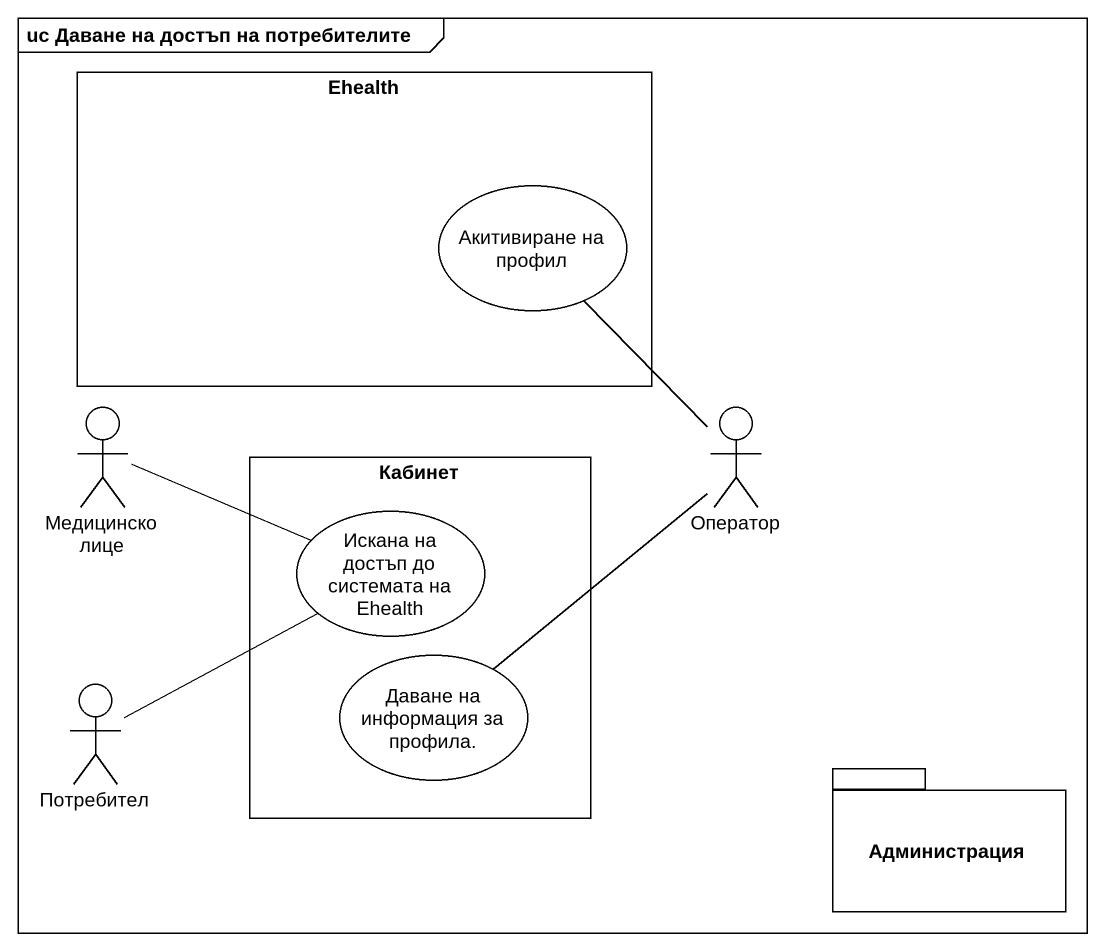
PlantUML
@startuml
mainframe uc Даване на достъп на потребителите
rectangle Ehealth {
  usecase "Акитивиране на профил" as Акитивиране_на_профил
}
actor "Медицинско лице" as Медицинско_лице
actor Оператор
rectangle Кабинет {
  usecase "Искана на достъп до системата на Ehealth" as Искана_на_достъп_до
  usecase "Даване на информация за профила." as Даване_на_информация_за
}
actor Потребител
package Администрация {
}
Медицинско_лице -right- Искана_на_достъп_до
Оператор -up- Акитивиране_на_профил
Оператор -- Даване_на_информация_за
Потребител -up- Искана_на_достъп_до
@enduml
